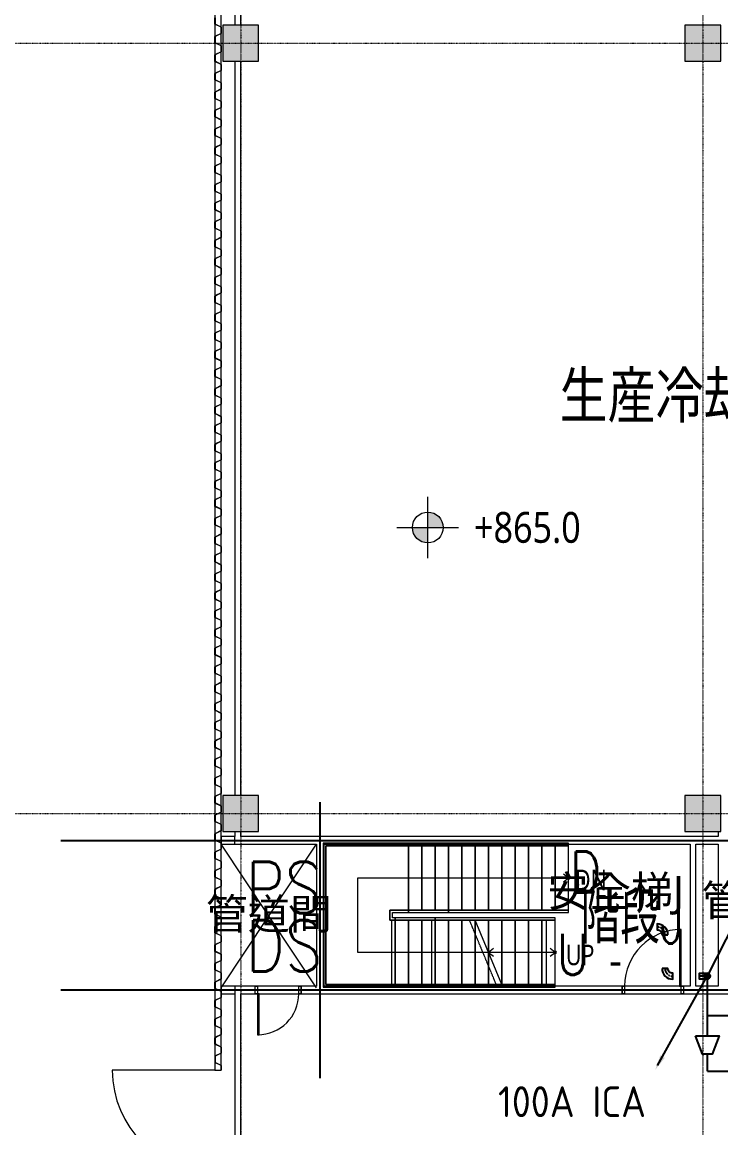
# Model space of a CAD drawing. Extents: x -32000 to 290600, y -29000 to 131250.
# Drawn here: x -4256 to 9350, y 23877 to 45409 of the extents above; entities that cross this region are included whole.
import ezdxf
from ezdxf.enums import TextEntityAlignment as Align

# ---------------------------------------------------------------- set-up
doc = ezdxf.new("R2010")
doc.units = 0
doc.header["$LTSCALE"] = 10
for name, pattern in [('H12PL2$0$JJP_三點線', [0.9, 0.3, -0.15, 0, -0.15, 0, -0.15, 0, -0.15]), ('H12PL2$0$JJP_虛線(退縮線、投影線、地下室範圍、非屬本工程、圖面分區)', [0.45, 0.3, -0.15]), ('H12PL2$0$虛線', [0.846667, 0.423333, -0.423333]), ('XFM7P20ICA$0$CENTER', [2, 1.25, -0.25, 0.25, -0.25]), ('XFM7P20ICA$0$CENTERK3', [2.749, 2.5, -0.083, 0.083, -0.083]), ('XFM7P20ICA$0$H12PL2$0$JJP_三點線', [0.9, 0.3, -0.15, 0, -0.15, 0, -0.15, 0, -0.15])]:
    doc.linetypes.add(name, pattern=pattern)
for name, color, linetype in [('H12PL2$0$A-OBJE-2D', 252, 'Continuous'), ('H12PL2$0$A-STRS', 252, 'Continuous'), ('H12PL2$0$A-TEXT', 252, 'Continuous'), ('H12PL2$0$A-WALL-EX', 252, 'Continuous'), ('H12PL2$0$A-WALL-IN', 252, 'Continuous'), ('H12PL2$0$A-ZONE', 252, 'Continuous'), ('H12PL2$0$Door', 252, 'Continuous'), ('H12PL2$0$S-COL', 252, 'Continuous'), ('H12PL2$0$S-GRID', 252, 'Continuous'), ('XFM7P20ICA$0$H12PL2$0$A-WALL-EX', 252, 'Continuous'), ('XFM7P20ICA$0$H12PL2$0$A-WALL-IN', 252, 'Continuous'), ('XFM7P20ICA$0$H12PL2$0$Door', 252, 'Continuous'), ('XFM7P20ICA$0$H12PL2$0$Hattch', 252, 'Continuous'), ('XFM7P20ICA$0$H12PL2$0$S-COL', 252, 'Continuous'), ('XFM7P20ICA$0$H12PL2$0$S-GRID', 252, 'Continuous'), ('XFM7P20ICA$0$H12PL2$0$S-SLAB-SHOW', 252, 'Continuous'), ('XFM7P20ICA$0$K-SIN', 252, 'XFM7P20ICA$0$CENTERK3'), ('XFM7P20ICA$0$PIPE', 2, 'Continuous'), ('XFM7P20ICA$0$PIPE-TEXT', 1, 'Continuous'), ('XFM7P20ICA$0$TEXT2', 252, 'Continuous'), ('XFM7P20ICA$0$U-ICA-PIPE', 130, 'Continuous'), ('XFM7P20ICA$0$U-ICA-PIPE-P2', 4, 'Continuous'), ('XFM7P20ICA$0$U-ICA-TXT', 3, 'Continuous')]:
    doc.layers.add(name, color=color, linetype=linetype)
doc.styles.add('H12PL2$0$Standard', font='', dxfattribs={"width": 0.8})
doc.styles.add('XFM7P20ICA$0$aa-txt', font='isocp.shx', dxfattribs={"bigfont": 'chineset'})
doc.styles.add('XFM7P20ICA$0$H12PL2$0$Standard', font='isocp.shx', dxfattribs={"bigfont": 'chineset.shx'})
doc.styles.add('XFM7P20ICA$0$TEXT', font='romans.shx', dxfattribs={"width": 0.85, "bigfont": 'BIGFONT.shx'})
doc.styles.get('H12PL2$0$Standard').set_extended_font_data('Microsoft JhengHei')

# ---------------------------------------------------------------- blocks, each defined once
blk = doc.blocks.new('H12PL2')
at = {"layer": 'H12PL2$0$A-OBJE-2D', "lineweight": 0}
for p, q in [((-380, 26602.5), (1475, 29400)), ((1475, 26602.5), (-380, 29400))]:
    blk.add_line(p, q, dxfattribs=at)
at = {"layer": 'H12PL2$0$A-STRS', "linetype": 'H12PL2$0$JJP_虛線(退縮線、投影線、地下室範圍、非屬本工程、圖面分區)', "lineweight": 0}
for p, q in [((3265, 29420), (1605, 29420)), ((1605, 29420), (1605, 26620)), ((1655, 26670), (1655, 29370)), ((1655, 29370), (3265, 29370)), ((3265, 29370), (1655, 29370)), ((1655, 29370), (1655, 26670)), ((3265, 29370), (3265, 29420)), ((6385, 29420), (3265, 29420)), ((3265, 29420), (3265, 29370)), ((3265, 29370), (6385, 29370)), ((3265, 29370), (3265, 28120)), ((3265, 29370), (3265, 28120)), ((3265, 29370), (3265, 28120)), ((3265, 28120), (3265, 29370)), ((3525, 29370), (3265, 29370)), ((3265, 29370), (3265, 28120)), ((3525, 29370), (3525, 28120)), ((3525, 28120), (3525, 29370)), ((3525, 29370), (3525, 28120)), ((3785, 29370), (3525, 29370)), ((3785, 29370), (3785, 28120)), ((3785, 28120), (3785, 29370)), ((3785, 29370), (3785, 28120)), ((4045, 29370), (3785, 29370)), ((4045, 29370), (4045, 28120)), ((4045, 28120), (4045, 29370)), ((4045, 29370), (4045, 28120)), ((4305, 29370), (4045, 29370)), ((4045, 29370), (4045, 28120)), ((4045, 29370), (4045, 28120)), ((4305, 29370), (4305, 28120)), ((4305, 28120), (4305, 29370)), ((4305, 29370), (4305, 28120)), ((4565, 29370), (4305, 29370)), ((4565, 29370), (4565, 28120)), ((4565, 28120), (4565, 29370)), ((4565, 29370), (4565, 28120)), ((4825, 29370), (4565, 29370)), ((4825, 29370), (4825, 28120)), ((4825, 28120), (4825, 29370)), ((4825, 29370), (4825, 28120)), ((5085, 29370), (4825, 29370)), ((5085, 29370), (5085, 28120)), ((5085, 28120), (5085, 29370)), ((5085, 29370), (5085, 28120)), ((5345, 29370), (5085, 29370)), ((5345, 29370), (5345, 28120)), ((5345, 28120), (5345, 29370)), ((5345, 29370), (5345, 28120)), ((5605, 29370), (5345, 29370)), ((5605, 29370), (5605, 28120)), ((5605, 28120), (5605, 29370)), ((5605, 29370), (5605, 28120)), ((5865, 29370), (5605, 29370)), ((5865, 29370), (5865, 28120)), ((5865, 28120), (5865, 29370)), ((5865, 29370), (5865, 28120)), ((6125, 29370), (5865, 29370)), ((6125, 29370), (6125, 28120)), ((6125, 28120), (6125, 29370)), ((6125, 29370), (6125, 28120)), ((6385, 29370), (6125, 29370)), ((6385, 29370), (6385, 29420)), ((6385, 28120), (6385, 29370)), ((3265, 28120), (2905, 28120)), ((2905, 28120), (2905, 27920)), ((2905, 27920), (2905, 28120)), ((2905, 28120), (3265, 28120)), ((2955, 27970), (2955, 28070)), ((2955, 28070), (3265, 28070)), ((3265, 28070), (3265, 28120)), ((6385, 28120), (3265, 28120)), ((3265, 28120), (3265, 28070)), ((3265, 28120), (3525, 28120)), ((3265, 28070), (6385, 28070)), ((3525, 28120), (3785, 28120)), ((3785, 28120), (4045, 28120)), ((4045, 28120), (4305, 28120)), ((4305, 28120), (4565, 28120)), ((4565, 28120), (4825, 28120)), ((4825, 28120), (5085, 28120)), ((5085, 28120), (5345, 28120)), ((5345, 28120), (5605, 28120)), ((5605, 28120), (5865, 28120)), ((5865, 28120), (6125, 28120)), ((6125, 28120), (6385, 28120)), ((6385, 28070), (6385, 28120)), ((2905, 27920), (3005, 27920)), ((3005, 27920), (2905, 27920)), ((2937.34, 27920), (2937.34, 26670)), ((3005, 27970), (2955, 27970)), ((4435.89, 27970), (3005, 27970)), ((3005, 27970), (3005, 27920)), ((3005, 27920), (3005, 27970)), ((3005, 27920), (4456.69, 27920)), ((3005, 26670), (3005, 27920)), ((3005, 26670), (3005, 27920)), ((3005, 26670), (3005, 27920)), ((3265, 27920), (3005, 27920)), ((3005, 27920), (3005, 26670)), ((3005, 26670), (3005, 27920)), ((3265, 26670), (3265, 27920)), ((3525, 27920), (3265, 27920)), ((3265, 27920), (3265, 26670)), ((3265, 26670), (3265, 27920)), ((3525, 26670), (3525, 27920)), ((3785, 27920), (3525, 27920)), ((3525, 27920), (3525, 26670)), ((3525, 26670), (3525, 27920)), ((3715.58, 27920), (3715.58, 26670)), ((3715.58, 27920), (3715.58, 26670)), ((3785, 26670), (3785, 27920)), ((4045, 27920), (3785, 27920)), ((3785, 27920), (3785, 26670)), ((3785, 26670), (3785, 27920)), ((4045, 26670), (4045, 27920)), ((4305, 27920), (4045, 27920)), ((4045, 27920), (4045, 26670)), ((4045, 26670), (4045, 27920)), ((4305, 26670), (4305, 27920)), ((4456.69, 27920), (4305, 27920)), ((4305, 27920), (4305, 26670)), ((4305, 26670), (4305, 27920)), ((4976.69, 26670), (4456.69, 27920)), ((5945.91, 27920), (5945.91, 26670)), ((5946.78, 27920), (5946.78, 26670)), ((5946.78, 27920), (5946.78, 26670)), ((4565, 26670), (4565, 27659.64)), ((4565, 27659.64), (4565, 26670)), ((4565, 26670), (4565, 27659.64)), ((4825, 26670), (4825, 27034.64)), ((4825, 27034.64), (4825, 26670)), ((4825, 26670), (4825, 27034.64)), ((1605, 26620), (3005, 26620)), ((3005, 26670), (1655, 26670)), ((1655, 26670), (3005, 26670)), ((4976.69, 26670), (3005, 26670)), ((3005, 26670), (3005, 26620)), ((3005, 26620), (3005, 26670)), ((3005, 26670), (3265, 26670)), ((3005, 26620), (4997.49, 26620)), ((3265, 26670), (3525, 26670)), ((3525, 26670), (3785, 26670)), ((3785, 26670), (4045, 26670)), ((4045, 26670), (4305, 26670)), ((4305, 26670), (4565, 26670)), ((4565, 26670), (4825, 26670)), ((4825, 26670), (4976.69, 26670))]:
    blk.add_line(p, q, dxfattribs=at)
at = {"layer": 'H12PL2$0$A-STRS', "lineweight": 0}
for p, q in [((4045, 29420), (1605, 29420)), ((1605, 29420), (1605, 26620)), ((4045, 29420), (1605, 29420)), ((1605, 29420), (1605, 26620)), ((1655, 26670), (1655, 29370)), ((1655, 29370), (4045, 29370)), ((4045, 29370), (1655, 29370)), ((1655, 29370), (1655, 26670)), ((4045, 29370), (1655, 29370)), ((1655, 29370), (1655, 26670)), ((1655, 26670), (1655, 29370)), ((1655, 29370), (4045, 29370)), ((4045, 29370), (1655, 29370)), ((1655, 29370), (1655, 26670)), ((4045, 29370), (1655, 29370)), ((1655, 29370), (1655, 26670)), ((4045, 29370), (4045, 29420)), ((6385, 29420), (4045, 29420)), ((4045, 29420), (4045, 29370)), ((4045, 29370), (4045, 29420)), ((6385, 29420), (4045, 29420)), ((4045, 29420), (4045, 29370)), ((4045, 29370), (6385, 29370)), ((6385, 29370), (4045, 29370)), ((4045, 29370), (4045, 28120)), ((4045, 29370), (4045, 28120)), ((4045, 28120), (4045, 29370)), ((4305, 29370), (4045, 29370)), ((4045, 29370), (4045, 28120)), ((4045, 29370), (6385, 29370)), ((6385, 29370), (4045, 29370)), ((4045, 29370), (4045, 28120)), ((4045, 29370), (4045, 28120)), ((4045, 28120), (4045, 29370)), ((4305, 29370), (4045, 29370)), ((4045, 29370), (4045, 28120)), ((4305, 29370), (4305, 28120)), ((4305, 28120), (4305, 29370)), ((4305, 29370), (4305, 28120)), ((4565, 29370), (4305, 29370)), ((4305, 29370), (4305, 28120)), ((4305, 28120), (4305, 29370)), ((4305, 29370), (4305, 28120)), ((4565, 29370), (4305, 29370)), ((4565, 29370), (4565, 28120)), ((4565, 28120), (4565, 29370)), ((4565, 29370), (4565, 28120)), ((4825, 29370), (4565, 29370)), ((4565, 29370), (4565, 28120)), ((4565, 28120), (4565, 29370)), ((4565, 29370), (4565, 28120)), ((4825, 29370), (4565, 29370)), ((4825, 29370), (4825, 28120)), ((4825, 28120), (4825, 29370)), ((4825, 29370), (4825, 28120)), ((5085, 29370), (4825, 29370)), ((4825, 29370), (4825, 28120)), ((4825, 28120), (4825, 29370)), ((4825, 29370), (4825, 28120)), ((5085, 29370), (4825, 29370)), ((5085, 29370), (5085, 28120)), ((5085, 28120), (5085, 29370)), ((5085, 29370), (5085, 28120)), ((5345, 29370), (5085, 29370)), ((5085, 29370), (5085, 28120)), ((5085, 28120), (5085, 29370)), ((5085, 29370), (5085, 28120)), ((5345, 29370), (5085, 29370)), ((5345, 29370), (5345, 28120)), ((5345, 28120), (5345, 29370)), ((5345, 29370), (5345, 28120)), ((5605, 29370), (5345, 29370)), ((5345, 29370), (5345, 28120)), ((5345, 28120), (5345, 29370)), ((5345, 29370), (5345, 28120)), ((5605, 29370), (5345, 29370)), ((5605, 29370), (5605, 28120)), ((5605, 28120), (5605, 29370)), ((5605, 29370), (5605, 28120)), ((5865, 29370), (5605, 29370)), ((5605, 29370), (5605, 28120)), ((5605, 28120), (5605, 29370)), ((5605, 29370), (5605, 28120)), ((5865, 29370), (5605, 29370)), ((5865, 29370), (5865, 28120)), ((5865, 28120), (5865, 29370)), ((5865, 29370), (5865, 28120)), ((6125, 29370), (5865, 29370)), ((5865, 29370), (5865, 28120)), ((5865, 28120), (5865, 29370)), ((5865, 29370), (5865, 28120)), ((6125, 29370), (5865, 29370)), ((6125, 29370), (6125, 28120)), ((6125, 28120), (6125, 29370)), ((6125, 29370), (6125, 28120)), ((6385, 29370), (6125, 29370)), ((6125, 29370), (6125, 28120)), ((6125, 28120), (6125, 29370)), ((6125, 29370), (6125, 28120)), ((6385, 29370), (6125, 29370)), ((6385, 29370), (6385, 29420)), ((6385, 29370), (6385, 29420)), ((6385, 28120), (6385, 29370)), ((6385, 28120), (6385, 29370)), ((6385, 28120), (6385, 29370)), ((6385, 28120), (6385, 29370)), ((2280, 27295), (2280, 28745)), ((2280, 28745), (4045, 28745)), ((2280, 27295), (2280, 28745)), ((2280, 28745), (4045, 28745)), ((4045, 28745), (6125, 28745)), ((4045, 28745), (6125, 28745)), ((6125, 28745), (6385, 28745)), ((6125, 28745), (6385, 28745)), ((6385, 28745), (6285, 28820)), ((6285, 28670), (6385, 28745)), ((4045, 28120), (2905, 28120)), ((2905, 28120), (2905, 27920)), ((2905, 27920), (2905, 28120)), ((2905, 28120), (4045, 28120)), ((2905, 27920), (2905, 28120)), ((2905, 28120), (4045, 28120)), ((4045, 28120), (2905, 28120)), ((2905, 28120), (2905, 27920)), ((2905, 27920), (2905, 28120)), ((2905, 28120), (4045, 28120)), ((2905, 27920), (2905, 28120)), ((2905, 28120), (4045, 28120)), ((2955, 27970), (2955, 28070)), ((2955, 28070), (4045, 28070)), ((2955, 27970), (2955, 28070)), ((2955, 28070), (4045, 28070)), ((4045, 28070), (4045, 28120)), ((6385, 28120), (4045, 28120)), ((4045, 28120), (4045, 28070)), ((4045, 28120), (6385, 28120)), ((4045, 28120), (4305, 28120)), ((4045, 28070), (4045, 28120)), ((6385, 28120), (4045, 28120)), ((4045, 28120), (4045, 28070)), ((4045, 28120), (6385, 28120)), ((4045, 28120), (4305, 28120)), ((4045, 28070), (6385, 28070)), ((4045, 28070), (6385, 28070)), ((4305, 28120), (4565, 28120)), ((4305, 28120), (4565, 28120)), ((4565, 28120), (4825, 28120)), ((4565, 28120), (4825, 28120)), ((4825, 28120), (5085, 28120)), ((4825, 28120), (5085, 28120)), ((5085, 28120), (5345, 28120)), ((5085, 28120), (5345, 28120)), ((5345, 28120), (5605, 28120)), ((5345, 28120), (5605, 28120)), ((5605, 28120), (5865, 28120)), ((5605, 28120), (5865, 28120)), ((5865, 28120), (6125, 28120)), ((5865, 28120), (6125, 28120)), ((6125, 28120), (6385, 28120)), ((6125, 28120), (6385, 28120)), ((6385, 28070), (6385, 28120)), ((6385, 28070), (6385, 28120)), ((2905, 27920), (3785, 27920)), ((3715.58, 27920), (2905, 27920)), ((3785, 27920), (2905, 27920)), ((2905, 27920), (3785, 27920)), ((3715.58, 27920), (2905, 27920)), ((3785, 27920), (2905, 27920)), ((3785, 27970), (2955, 27970)), ((3785, 27970), (2955, 27970)), ((3785, 27920), (3715.58, 27920)), ((3785, 27920), (3715.58, 27920)), ((6125, 27970), (3785, 27970)), ((3785, 27970), (3785, 27920)), ((3785, 27920), (3785, 27970)), ((6125, 27970), (3785, 27970)), ((3785, 27970), (3785, 27920)), ((3785, 27920), (3785, 27970)), ((3785, 27920), (6125, 27920)), ((6125, 27920), (3785, 27920)), ((3785, 26670), (3785, 27920)), ((3785, 26670), (3785, 27920)), ((3785, 26670), (3785, 27920)), ((4045, 27920), (3785, 27920)), ((3785, 27920), (3785, 26670)), ((3785, 26670), (3785, 27920)), ((3785, 27920), (6125, 27920)), ((6125, 27920), (3785, 27920)), ((3785, 26670), (3785, 27920)), ((3785, 26670), (3785, 27920)), ((3785, 26670), (3785, 27920)), ((4045, 27920), (3785, 27920)), ((3785, 27920), (3785, 26670)), ((3785, 26670), (3785, 27920)), ((4045, 26670), (4045, 27920)), ((4305, 27920), (4045, 27920)), ((4045, 27920), (4045, 26670)), ((4045, 26670), (4045, 27920)), ((4045, 26670), (4045, 27920)), ((4305, 27920), (4045, 27920)), ((4045, 27920), (4045, 26670)), ((4045, 26670), (4045, 27920)), ((4305, 26670), (4305, 27920)), ((4565, 27920), (4305, 27920)), ((4305, 27920), (4305, 26670)), ((4305, 26670), (4305, 27920)), ((4305, 26670), (4305, 27920)), ((4565, 27920), (4305, 27920)), ((4305, 27920), (4305, 26670)), ((4305, 26670), (4305, 27920)), ((6125, 27970), (4544.2, 27970)), ((4565, 27920), (6125, 27920)), ((6125, 27920), (4565, 27920)), ((4825, 27920), (4565, 27920)), ((5085, 26670), (4565, 27920)), ((4565, 26670), (4565, 27920)), ((4825, 27920), (4565, 27920)), ((4565, 27920), (4565, 26670)), ((4565, 26670), (4565, 27920)), ((4565, 26670), (4565, 27920)), ((4825, 27920), (4565, 27920)), ((4565, 27920), (4565, 26670)), ((4565, 26670), (4565, 27920)), ((4825, 27295), (4825, 27920)), ((5085, 27920), (4825, 27920)), ((4825, 27920), (4825, 27295)), ((4825, 27295), (4825, 27920)), ((4825, 26670), (4825, 27920)), ((5085, 27920), (4825, 27920)), ((4825, 27920), (4825, 26670)), ((4825, 26670), (4825, 27920)), ((4825, 26670), (4825, 27920)), ((5085, 27920), (4825, 27920)), ((4825, 27920), (4825, 26670)), ((4825, 26670), (4825, 27920)), ((5085, 26670), (5085, 27920)), ((5345, 27920), (5085, 27920)), ((5085, 27920), (5085, 26670)), ((5085, 26670), (5085, 27920)), ((5085, 26670), (5085, 27920)), ((5345, 27920), (5085, 27920)), ((5085, 27920), (5085, 26670)), ((5085, 26670), (5085, 27920)), ((5085, 26670), (5085, 27920)), ((5345, 27920), (5085, 27920)), ((5085, 27920), (5085, 26670)), ((5085, 26670), (5085, 27920)), ((5345, 26670), (5345, 27920)), ((5605, 27920), (5345, 27920)), ((5345, 27920), (5345, 26670)), ((5345, 26670), (5345, 27920)), ((5345, 26670), (5345, 27920)), ((5605, 27920), (5345, 27920)), ((5345, 27920), (5345, 26670)), ((5345, 26670), (5345, 27920)), ((5345, 26670), (5345, 27920)), ((5605, 27920), (5345, 27920)), ((5345, 27920), (5345, 26670)), ((5345, 26670), (5345, 27920)), ((5605, 26670), (5605, 27920)), ((5865, 27920), (5605, 27920)), ((5605, 27920), (5605, 26670)), ((5605, 26670), (5605, 27920)), ((5605, 26670), (5605, 27920)), ((5865, 27920), (5605, 27920)), ((5605, 27920), (5605, 26670)), ((5605, 26670), (5605, 27920)), ((5605, 26670), (5605, 27920)), ((5865, 27920), (5605, 27920)), ((5605, 27920), (5605, 26670)), ((5605, 26670), (5605, 27920)), ((5865, 26670), (5865, 27920)), ((6125, 27920), (5865, 27920)), ((5865, 27920), (5865, 26670)), ((5865, 26670), (5865, 27920)), ((5865, 26670), (5865, 27920)), ((6125, 27920), (5865, 27920)), ((5865, 27920), (5865, 26670)), ((5865, 26670), (5865, 27920)), ((5865, 26670), (5865, 27920)), ((6125, 27920), (5865, 27920)), ((5865, 27920), (5865, 26670)), ((5865, 26670), (5865, 27920)), ((6125, 27920), (6125, 27970)), ((6125, 27920), (6125, 27970)), ((6125, 27920), (6125, 27970)), ((6125, 26670), (6125, 27920)), ((6125, 26670), (6125, 27920)), ((6125, 26670), (6125, 27920)), ((6125, 26670), (6125, 27920)), ((6125, 26670), (6125, 27920)), ((6125, 26670), (6125, 27920)), ((4925, 27370), (4825, 27295)), ((6125, 27295), (6025, 27370)), ((3785, 27295), (2280, 27295)), ((3785, 27295), (2280, 27295)), ((5865, 27295), (3785, 27295)), ((5865, 27295), (3785, 27295)), ((5865, 27295), (4825, 27295)), ((4825, 27295), (4925, 27220)), ((6125, 27295), (5865, 27295)), ((6125, 27295), (5865, 27295)), ((6125, 27295), (5865, 27295)), ((6025, 27220), (6125, 27295)), ((1605, 26620), (3785, 26620)), ((1605, 26620), (3785, 26620)), ((3785, 26670), (1655, 26670)), ((1655, 26670), (3715.58, 26670)), ((1655, 26670), (3785, 26670)), ((3785, 26670), (1655, 26670)), ((1655, 26670), (3715.58, 26670)), ((1655, 26670), (3785, 26670)), ((3715.58, 26670), (3785, 26670)), ((3715.58, 26670), (3785, 26670)), ((6125, 26670), (3785, 26670)), ((3785, 26670), (3785, 26620)), ((3785, 26620), (3785, 26670)), ((3785, 26670), (6125, 26670)), ((3785, 26670), (4045, 26670)), ((6125, 26670), (3785, 26670)), ((3785, 26670), (3785, 26620)), ((3785, 26620), (3785, 26670)), ((3785, 26670), (6125, 26670)), ((3785, 26670), (4045, 26670)), ((3785, 26620), (6125, 26620)), ((3785, 26620), (6125, 26620)), ((4045, 26670), (4305, 26670)), ((4045, 26670), (4305, 26670)), ((4305, 26670), (4565, 26670)), ((4305, 26670), (4565, 26670)), ((4565, 26670), (4825, 26670)), ((4565, 26670), (4825, 26670)), ((4825, 26670), (5085, 26670)), ((4825, 26670), (5085, 26670)), ((6125, 26670), (5085, 26670)), ((5085, 26670), (6125, 26670)), ((5085, 26670), (5345, 26670)), ((5085, 26670), (5345, 26670)), ((5085, 26670), (5345, 26670)), ((5105.8, 26620), (6125, 26620)), ((5345, 26670), (5605, 26670)), ((5345, 26670), (5605, 26670)), ((5345, 26670), (5605, 26670)), ((5605, 26670), (5865, 26670)), ((5605, 26670), (5865, 26670)), ((5605, 26670), (5865, 26670)), ((5865, 26670), (6125, 26670)), ((5865, 26670), (6125, 26670)), ((5865, 26670), (6125, 26670)), ((6125, 26620), (6125, 26670)), ((6125, 26620), (6125, 26670)), ((6125, 26620), (6125, 26670))]:
    blk.add_line(p, q, dxfattribs=at)
at = {"layer": 'H12PL2$0$A-STRS', "linetype": 'H12PL2$0$虛線', "lineweight": 0}
for p, q in [((3265, 29370), (1655, 29370)), ((1655, 29370), (1655, 26670)), ((6385, 29370), (3265, 29370)), ((6385, 28120), (6385, 29370)), ((2905, 27920), (2905, 28120)), ((2905, 28120), (3265, 28120)), ((3265, 28120), (6385, 28120)), ((2937.34, 27920), (2905, 27920)), ((3005, 27920), (2937.34, 27920)), ((4456.69, 27920), (3005, 27920)), ((1655, 26670), (2937.34, 26670)), ((2937.34, 26670), (3005, 26670)), ((3005, 26670), (4976.69, 26670))]:
    blk.add_line(p, q, dxfattribs=at)
at = {"layer": 'H12PL2$0$A-STRS', "lineweight": 0, "flags": 128}
for points in [[(6385, 28770, 1), (6385, 28720, 1)], [(6125, 27320, 1), (6125, 27270, 1)], [(6125, 27320, 1), (6125, 27270, 1)]]:
    blk.add_lwpolyline(points, format="xyb", close=True, dxfattribs=at)
at = {"layer": 'H12PL2$0$A-WALL-EX', "lineweight": 0}
for p, q in [((-500, 25000), (-385, 25000)), ((-385, 25000), (-380, 25000))]:
    blk.add_line(p, q, dxfattribs=at)
at = {"layer": 'H12PL2$0$A-WALL-EX', "lineweight": 0, "flags": 128}
for points in [[(-500, 83000), (-500, 25000)], [(-380, 25000), (-380, 82880)]]:
    blk.add_lwpolyline(points, dxfattribs=at)
at = {"layer": 'H12PL2$0$A-WALL-IN', "lineweight": 0}
for p, q in [((280, 26490), (280, 26640)), ((1180, 26490), (1180, 26640)), ((7425, 26640), (7425, 26490)), ((8625, 26640), (8625, 26490))]:
    blk.add_line(p, q, dxfattribs=at)
at = {"layer": 'H12PL2$0$A-WALL-IN', "lineweight": 0, "flags": 128}
for points in [[(-112.5, 59650), (-112.5, 45350)], [(0, 45350), (0, 47925)], [(-112.5, 44650), (-112.5, 30350)], [(0, 30350), (0, 44650)], [(-112.5, 29550), (-380, 29550)], [(-380, 29550), (-380, 29400)], [(-112.5, 29650), (-112.5, 29550)], [(0, 29550), (0, 29650)], [(9300, 29550), (0, 29550)], [(9300, 29650), (9300, 29550)], [(-380, 29400), (1475, 29400)], [(1475, 29400), (1475, 26640)], [(1625, 26640), (1625, 29400)], [(1625, 29400), (8750, 29400)], [(8750, 29400), (8750, 26640)], [(8862.5, 26640), (8862.5, 29400)], [(8862.5, 29400), (9300, 29400)], [(9300, 29400), (9300, 26640)], [(280, 26640), (-380, 26640)], [(-380, 26640), (-380, 26490)], [(-380, 26490), (-112.5, 26490)], [(-112.5, 26490), (-112.5, 15350)], [(0, 26490), (280, 26490)], [(0, 15350), (0, 26490)], [(1475, 26640), (1180, 26640)], [(1180, 26490), (7425, 26490)], [(7425, 26640), (1625, 26640)], [(8750, 26640), (8625, 26640)], [(8625, 26490), (9750, 26490)], [(9300, 26640), (8862.5, 26640)]]:
    blk.add_lwpolyline(points, dxfattribs=at)
at = {"layer": 'H12PL2$0$Door', "lineweight": 0}
for p, q in [((8575, 27740), (8545, 27740)), ((8545, 27740), (8545, 26640)), ((8575, 26640), (8575, 27740)), ((280, 26490), (280, 26640)), ((280, 26640), (330, 26640)), ((330, 26490), (280, 26490)), ((330, 26640), (330, 26490)), ((330, 26490), (330, 25690)), ((360, 26490), (330, 26490)), ((360, 25690), (360, 26490)), ((1130, 26490), (1130, 26640)), ((1130, 26640), (1180, 26640)), ((1180, 26490), (1130, 26490)), ((1180, 26640), (1180, 26490)), ((7425, 26640), (7475, 26640)), ((7425, 26490), (7425, 26640)), ((7475, 26490), (7425, 26490)), ((7475, 26640), (7475, 26490)), ((8545, 26640), (8575, 26640)), ((8575, 26640), (8625, 26640)), ((8575, 26490), (8575, 26640)), ((8625, 26490), (8575, 26490)), ((8625, 26640), (8625, 26490)), ((330, 25690), (360, 25690)), ((-500, 25000), (-2500, 25000)), ((-500, 25000), (-385, 25000)), ((-500, 25000), (-385, 25000)), ((-385, 25000), (-380, 25000))]:
    blk.add_line(p, q, dxfattribs=at)
for centre, radius, start, end in [((8575, 26640), 1100, 90, 180), ((330, 26490), 800, 270, 0), ((-500, 25000), 2000, 180, 270)]:
    blk.add_arc(centre, radius, start, end, dxfattribs=at)
at = {"layer": 'H12PL2$0$S-COL', "lineweight": 0, "flags": 128}
for points in [[(-350, 44650), (350, 44650), (350, 45350), (-350, 45350)], [(8650, 44650), (9350, 44650), (9350, 45350), (8650, 45350)], [(-350, 29650), (350, 29650), (350, 30350), (-350, 30350)], [(8650, 29650), (9350, 29650), (9350, 30350), (8650, 30350)]]:
    blk.add_lwpolyline(points, close=True, dxfattribs=at)
at = {"layer": 'H12PL2$0$S-GRID', "linetype": 'H12PL2$0$JJP_三點線', "lineweight": 0}
for p, q in [((0, 128250), (0, -28000)), ((9000, 128250), (9000, -28000)), ((-29000, 45000), (289600, 45000)), ((-29000, 30000), (289600, 30000))]:
    blk.add_line(p, q, dxfattribs=at)
at = {"layer": 'H12PL2$0$A-TEXT', "linetype": 'Continuous', "lineweight": 0, "char_height": 400, "attachment_point": 4, "style": 'H12PL2$0$Standard'}
for s, insert in [('\\A1;DN', (6508.79, 28705.35)), ('\\A1;UP', (6331.22, 27242.93))]:
    blk.add_mtext(s, dxfattribs=dict(at, insert=insert))
at = {"layer": 'H12PL2$0$A-ZONE', "style": 'H12PL2$0$Standard'}
for s, p in [('安全梯J', (7297.91, 28785.24)), ('管道間', (10200, 28605.05)), ('管道間', (547.5, 28342.55)), ('-', (7297.91, 27443.35))]:
    blk.add_text(s, height=600, dxfattribs=at).set_placement(p, align=Align.TOP_CENTER)
blk = doc.blocks.new('XFM7P20ICA$0$H12PL2')
at = {"layer": 'XFM7P20ICA$0$H12PL2$0$Hattch', "linetype": 'Continuous', "lineweight": 0}
for points in [[(-350, 44650), (350, 44650), (350, 45350), (-350, 45350)], [(8650, 44650), (9350, 44650), (9350, 45350), (8650, 45350)], [(3643.25, 35568.49), (3943.25, 35568.49), (3920.41, 35683.29), (3855.38, 35780.62), (3758.05, 35845.65), (3643.25, 35868.49)], [(3643.25, 35568.49), (3343.25, 35568.49), (3366.08, 35453.68), (3431.11, 35356.35), (3528.44, 35291.32), (3643.25, 35268.49)], [(-350, 29650), (350, 29650), (350, 30350), (-350, 30350)], [(8650, 29650), (9350, 29650), (9350, 30350), (8650, 30350)]]:
    blk.add_hatch(color=256, dxfattribs=at).paths.add_polyline_path(points)
at = {"layer": 'XFM7P20ICA$0$H12PL2$0$A-WALL-EX', "lineweight": 0}
for p, q in [((-500, 25000), (-385, 25000)), ((-385, 25000), (-380, 25000))]:
    blk.add_line(p, q, dxfattribs=at)
at = {"layer": 'XFM7P20ICA$0$H12PL2$0$A-WALL-EX', "lineweight": 0, "flags": 128}
for points in [[(-500, 83000), (-500, 25000)], [(-380, 25000), (-380, 82880)]]:
    blk.add_lwpolyline(points, dxfattribs=at)
at = {"layer": 'XFM7P20ICA$0$H12PL2$0$A-WALL-IN', "lineweight": 0, "flags": 128}
for points in [[(-112.5, 59650), (-112.5, 45350)], [(0, 45350), (0, 47925)], [(-112.5, 44650), (-112.5, 30350)], [(0, 30350), (0, 44650)], [(-112.5, 29650), (-112.5, 29550)], [(-112.5, 29400), (-112.5, 29550)], [(0, 29550), (0, 29650)], [(9300, 29550), (0, 29550)], [(9300, 29650), (9300, 29550)], [(-112.5, 29400), (1475, 29400)], [(1475, 29400), (1475, 26640)], [(1625, 26640), (1625, 29400)], [(1625, 29400), (8750, 29400)], [(8750, 29400), (8750, 26640)], [(8862.5, 26640), (8862.5, 29400)], [(8862.5, 29400), (9300, 29400)], [(9300, 29400), (9300, 26640)], [(-112.5, 26640), (-112.5, 26490)], [(1475, 26640), (-112.5, 26640)], [(-112.5, 26490), (-112.5, 15350)], [(0, 26490), (13835, 26490)], [(0, 15350), (0, 26490)], [(8750, 26640), (1625, 26640)], [(9300, 26640), (8862.5, 26640)]]:
    blk.add_lwpolyline(points, dxfattribs=at)
at = {"layer": 'XFM7P20ICA$0$H12PL2$0$Door', "lineweight": 0}
for p, q in [((-500, 25000), (-2500, 25000)), ((-500, 25000), (-385, 25000)), ((-500, 25000), (-385, 25000)), ((-385, 25000), (-380, 25000))]:
    blk.add_line(p, q, dxfattribs=at)
blk.add_arc((-500, 25000), 2000, 180, 270, dxfattribs=at)
at = {"layer": 'XFM7P20ICA$0$H12PL2$0$Hattch', "lineweight": 0}
for p, q in [((-500, 45367.07), (-500, 45490.83)), ((-498.32, 45489.79), (-498.32, 45368.11)), ((-381.68, 45307.91), (-500, 45367.07)), ((-380, 45308.95), (-498.32, 45368.11)), ((-381.68, 45307.91), (-381.68, 45189.99)), ((-380, 45308.95), (-380, 45188.95)), ((-381.68, 45189.99), (-500, 45130.83)), ((-500, 45006.03), (-500, 45129.79)), ((-381.68, 44946.87), (-500, 45006.03)), ((-380, 45188.95), (-498.32, 45129.79)), ((-498.32, 45128.75), (-498.32, 45007.07)), ((-380, 44947.91), (-498.32, 45007.07)), ((-381.68, 44828.95), (-500, 44769.79)), ((-380, 44827.91), (-498.32, 44768.75)), ((-381.68, 44946.87), (-381.68, 44828.95)), ((-380, 44947.91), (-380, 44827.91)), ((-500, 44644.99), (-500, 44768.75)), ((-381.68, 44585.83), (-500, 44644.99)), ((-498.32, 44767.71), (-498.32, 44646.03)), ((-380, 44586.87), (-498.32, 44646.03)), ((-381.68, 44585.83), (-381.68, 44467.91)), ((-380, 44586.87), (-380, 44466.87)), ((-381.68, 44467.91), (-500, 44408.75)), ((-500, 44283.95), (-500, 44407.71)), ((-380, 44466.87), (-498.32, 44407.71)), ((-498.32, 44406.67), (-498.32, 44284.99)), ((-381.68, 44224.79), (-500, 44283.95)), ((-380, 44225.83), (-498.32, 44284.99)), ((-381.68, 44224.79), (-381.68, 44106.87)), ((-380, 44225.83), (-380, 44105.83)), ((-381.68, 44106.87), (-500, 44047.71)), ((-500, 43922.92), (-500, 44046.67)), ((-380, 44105.83), (-498.32, 44046.67)), ((-498.32, 44045.63), (-498.32, 43923.95)), ((-381.68, 43863.76), (-500, 43922.92)), ((-381.68, 43745.83), (-500, 43686.67)), ((-380, 43864.79), (-498.32, 43923.95)), ((-380, 43744.79), (-498.32, 43685.63)), ((-381.68, 43863.76), (-381.68, 43745.83)), ((-380, 43864.79), (-380, 43744.79)), ((-500, 43561.88), (-500, 43685.63)), ((-381.68, 43502.72), (-500, 43561.88)), ((-498.32, 43684.6), (-498.32, 43562.92)), ((-380, 43503.76), (-498.32, 43562.92)), ((-381.68, 43502.72), (-381.68, 43384.79)), ((-380, 43503.76), (-380, 43383.76)), ((-381.68, 43384.79), (-500, 43325.63)), ((-500, 43200.84), (-500, 43324.6)), ((-380, 43383.76), (-498.32, 43324.6)), ((-498.32, 43323.56), (-498.32, 43201.88)), ((-381.68, 43141.68), (-500, 43200.84)), ((-380, 43142.72), (-498.32, 43201.88)), ((-381.68, 43141.68), (-381.68, 43023.76)), ((-380, 43142.72), (-380, 43022.72)), ((-381.68, 43023.76), (-500, 42964.6)), ((-500, 42839.8), (-500, 42963.56)), ((-380, 43022.72), (-498.32, 42963.56)), ((-498.32, 42962.52), (-498.32, 42840.84)), ((-381.68, 42780.64), (-500, 42839.8)), ((-381.68, 42662.72), (-500, 42603.56)), ((-380, 42781.68), (-498.32, 42840.84)), ((-380, 42661.68), (-498.32, 42602.52)), ((-381.68, 42780.64), (-381.68, 42662.72)), ((-380, 42781.68), (-380, 42661.68)), ((-500, 42478.76), (-500, 42602.52)), ((-381.68, 42419.6), (-500, 42478.76)), ((-498.32, 42601.48), (-498.32, 42479.8)), ((-380, 42420.64), (-498.32, 42479.8)), ((-381.68, 42419.6), (-381.68, 42301.68)), ((-380, 42420.64), (-380, 42300.64)), ((-381.68, 42301.68), (-500, 42242.52)), ((-500, 42117.72), (-500, 42241.48)), ((-380, 42300.64), (-498.32, 42241.48)), ((-498.32, 42240.44), (-498.32, 42118.76)), ((-381.68, 42058.56), (-500, 42117.72)), ((-380, 42059.6), (-498.32, 42118.76)), ((-381.68, 42058.56), (-381.68, 41940.64)), ((-380, 42059.6), (-380, 41939.6)), ((-381.68, 41940.64), (-500, 41881.48)), ((-500, 41756.69), (-500, 41880.44)), ((-380, 41939.6), (-498.32, 41880.44)), ((-498.32, 41879.4), (-498.32, 41757.72)), ((-381.68, 41697.53), (-500, 41756.69)), ((-381.68, 41579.6), (-500, 41520.44)), ((-380, 41698.56), (-498.32, 41757.72)), ((-380, 41578.56), (-498.32, 41519.4)), ((-381.68, 41697.53), (-381.68, 41579.6)), ((-380, 41698.56), (-380, 41578.56)), ((-500, 41395.65), (-500, 41519.4)), ((-381.68, 41336.49), (-500, 41395.65)), ((-498.32, 41518.37), (-498.32, 41396.69)), ((-380, 41337.53), (-498.32, 41396.69)), ((-381.68, 41218.56), (-500, 41159.4)), ((-500, 41034.61), (-500, 41158.37)), ((-380, 41217.53), (-498.32, 41158.37)), ((-498.32, 41157.33), (-498.32, 41035.65)), ((-381.68, 41336.49), (-381.68, 41218.56)), ((-380, 41337.53), (-380, 41217.53)), ((-381.68, 40975.45), (-500, 41034.61)), ((-380, 40976.49), (-498.32, 41035.65)), ((-381.68, 40975.45), (-381.68, 40857.53)), ((-380, 40976.49), (-380, 40856.49)), ((-381.68, 40857.53), (-500, 40798.37)), ((-500, 40673.57), (-500, 40797.33)), ((-380, 40856.49), (-498.32, 40797.33)), ((-498.32, 40796.29), (-498.32, 40674.61)), ((-381.68, 40614.41), (-500, 40673.57)), ((-381.68, 40496.49), (-500, 40437.33)), ((-380, 40615.45), (-498.32, 40674.61)), ((-380, 40495.45), (-498.32, 40436.29)), ((-381.68, 40614.41), (-381.68, 40496.49)), ((-380, 40615.45), (-380, 40495.45)), ((-500, 40312.53), (-500, 40436.29)), ((-381.68, 40253.37), (-500, 40312.53)), ((-498.32, 40435.25), (-498.32, 40313.57)), ((-380, 40254.41), (-498.32, 40313.57)), ((-381.68, 40135.45), (-500, 40076.29)), ((-500, 39951.49), (-500, 40075.25)), ((-380, 40134.41), (-498.32, 40075.25)), ((-498.32, 40074.21), (-498.32, 39952.53)), ((-381.68, 40253.37), (-381.68, 40135.45)), ((-380, 40254.41), (-380, 40134.41)), ((-381.68, 39892.33), (-500, 39951.49)), ((-380, 39893.37), (-498.32, 39952.53)), ((-381.68, 39892.33), (-381.68, 39774.41)), ((-380, 39893.37), (-380, 39773.37)), ((-381.68, 39774.41), (-500, 39715.25)), ((-500, 39590.46), (-500, 39714.21)), ((-380, 39773.37), (-498.32, 39714.21)), ((-498.32, 39713.17), (-498.32, 39591.49)), ((-381.68, 39531.3), (-500, 39590.46)), ((-381.68, 39413.37), (-500, 39354.21)), ((-380, 39532.33), (-498.32, 39591.49)), ((-380, 39412.33), (-498.32, 39353.17)), ((-381.68, 39531.3), (-381.68, 39413.37)), ((-380, 39532.33), (-380, 39412.33)), ((-500, 39229.42), (-500, 39353.17)), ((-381.68, 39170.26), (-500, 39229.42)), ((-498.32, 39352.14), (-498.32, 39230.46)), ((-380, 39171.3), (-498.32, 39230.46)), ((-381.68, 39052.33), (-500, 38993.17)), ((-500, 38868.38), (-500, 38992.14)), ((-380, 39051.3), (-498.32, 38992.14)), ((-498.32, 38991.1), (-498.32, 38869.42)), ((-381.68, 39170.26), (-381.68, 39052.33)), ((-380, 39171.3), (-380, 39051.3)), ((-381.68, 38809.22), (-500, 38868.38)), ((-380, 38810.26), (-498.32, 38869.42)), ((-381.68, 38809.22), (-381.68, 38691.3)), ((-380, 38810.26), (-380, 38690.26)), ((-381.68, 38691.3), (-500, 38632.14)), ((-500, 38507.34), (-500, 38631.1)), ((-380, 38690.26), (-498.32, 38631.1)), ((-498.32, 38630.06), (-498.32, 38508.38)), ((-381.68, 38448.18), (-500, 38507.34)), ((-381.68, 38330.26), (-500, 38271.1)), ((-380, 38449.22), (-498.32, 38508.38)), ((-380, 38329.22), (-498.32, 38270.06)), ((-381.68, 38448.18), (-381.68, 38330.26)), ((-380, 38449.22), (-380, 38329.22)), ((-500, 38146.3), (-500, 38270.06)), ((-381.68, 38087.14), (-500, 38146.3)), ((-498.32, 38269.02), (-498.32, 38147.34)), ((-380, 38088.18), (-498.32, 38147.34)), ((-381.68, 37969.22), (-500, 37910.06)), ((-500, 37785.26), (-500, 37909.02)), ((-380, 37968.18), (-498.32, 37909.02)), ((-498.32, 37907.98), (-498.32, 37786.3)), ((-381.68, 38087.14), (-381.68, 37969.22)), ((-380, 38088.18), (-380, 37968.18)), ((-381.68, 37726.1), (-500, 37785.26)), ((-380, 37727.14), (-498.32, 37786.3)), ((-381.68, 37726.1), (-381.68, 37608.18)), ((-380, 37727.14), (-380, 37607.14)), ((-381.68, 37608.18), (-500, 37549.02)), ((-500, 37424.23), (-500, 37547.98)), ((-380, 37607.14), (-498.32, 37547.98)), ((-498.32, 37546.94), (-498.32, 37425.26)), ((-381.68, 37365.07), (-500, 37424.23)), ((-380, 37366.1), (-498.32, 37425.26)), ((-381.68, 37365.07), (-381.68, 37247.14)), ((-380, 37366.1), (-380, 37246.1)), ((-381.68, 37247.14), (-500, 37187.98)), ((-500, 37063.19), (-500, 37186.94)), ((-381.68, 37004.03), (-500, 37063.19)), ((-380, 37246.1), (-498.32, 37186.94)), ((-498.32, 37185.91), (-498.32, 37064.23)), ((-380, 37005.07), (-498.32, 37064.23)), ((-381.68, 36886.1), (-500, 36826.94)), ((-500, 36702.15), (-500, 36825.91)), ((-380, 36885.07), (-498.32, 36825.91)), ((-498.32, 36824.87), (-498.32, 36703.19)), ((-381.68, 37004.03), (-381.68, 36886.1)), ((-380, 37005.07), (-380, 36885.07)), ((-381.68, 36642.99), (-500, 36702.15)), ((-380, 36644.03), (-498.32, 36703.19)), ((-381.68, 36642.99), (-381.68, 36525.07)), ((-380, 36644.03), (-380, 36524.03)), ((-381.68, 36525.07), (-500, 36465.91)), ((-500, 36341.11), (-500, 36464.87)), ((-380, 36524.03), (-498.32, 36464.87)), ((-498.32, 36463.83), (-498.32, 36342.15)), ((-381.68, 36281.95), (-500, 36341.11)), ((-380, 36282.99), (-498.32, 36342.15)), ((-381.68, 36281.95), (-381.68, 36164.03)), ((-380, 36282.99), (-380, 36162.99)), ((-381.68, 36164.03), (-500, 36104.87)), ((-500, 35980.07), (-500, 36103.83)), ((-381.68, 35920.91), (-500, 35980.07)), ((-380, 36162.99), (-498.32, 36103.83)), ((-498.32, 36102.79), (-498.32, 35981.11)), ((-380, 35921.95), (-498.32, 35981.11)), ((-381.68, 35802.99), (-500, 35743.83)), ((-500, 35619.03), (-500, 35742.79)), ((-380, 35801.95), (-498.32, 35742.79)), ((-381.68, 35920.91), (-381.68, 35802.99)), ((-380, 35921.95), (-380, 35801.95)), ((-381.68, 35559.87), (-500, 35619.03)), ((-498.32, 35741.75), (-498.32, 35620.07)), ((-380, 35560.91), (-498.32, 35620.07)), ((-381.68, 35559.87), (-381.68, 35441.95)), ((-380, 35560.91), (-380, 35440.91)), ((-381.68, 35441.95), (-500, 35382.79)), ((-500, 35258), (-500, 35381.75)), ((-380, 35440.91), (-498.32, 35381.75)), ((-498.32, 35380.71), (-498.32, 35259.03)), ((-381.68, 35198.84), (-500, 35258)), ((-380, 35199.87), (-498.32, 35259.03)), ((-381.68, 35198.84), (-381.68, 35080.91)), ((-380, 35199.87), (-380, 35079.87)), ((-381.68, 35080.91), (-500, 35021.75)), ((-500, 34896.96), (-500, 35020.71)), ((-381.68, 34837.8), (-500, 34896.96)), ((-380, 35079.87), (-498.32, 35020.71)), ((-498.32, 35019.68), (-498.32, 34898)), ((-380, 34838.84), (-498.32, 34898)), ((-381.68, 34719.87), (-500, 34660.71)), ((-380, 34718.84), (-498.32, 34659.68)), ((-381.68, 34837.8), (-381.68, 34719.87)), ((-380, 34838.84), (-380, 34718.84)), ((-500, 34535.92), (-500, 34659.68)), ((-381.68, 34476.76), (-500, 34535.92)), ((-498.32, 34658.64), (-498.32, 34536.96)), ((-380, 34477.8), (-498.32, 34536.96)), ((-381.68, 34476.76), (-381.68, 34358.84)), ((-380, 34477.8), (-380, 34357.8)), ((-381.68, 34358.84), (-500, 34299.68)), ((-500, 34174.88), (-500, 34298.64)), ((-380, 34357.8), (-498.32, 34298.64)), ((-498.32, 34297.6), (-498.32, 34175.92)), ((-381.68, 34115.72), (-500, 34174.88)), ((-380, 34116.76), (-498.32, 34175.92)), ((-381.68, 34115.72), (-381.68, 33997.8)), ((-380, 34116.76), (-380, 33996.76)), ((-381.68, 33997.8), (-500, 33938.64)), ((-500, 33813.84), (-500, 33937.6)), ((-381.68, 33754.68), (-500, 33813.84)), ((-380, 33996.76), (-498.32, 33937.6)), ((-498.32, 33936.56), (-498.32, 33814.88)), ((-380, 33755.72), (-498.32, 33814.88)), ((-381.68, 33636.76), (-500, 33577.6)), ((-380, 33635.72), (-498.32, 33576.56)), ((-381.68, 33754.68), (-381.68, 33636.76)), ((-380, 33755.72), (-380, 33635.72)), ((-500, 33452.81), (-500, 33576.56)), ((-381.68, 33393.65), (-500, 33452.81)), ((-498.32, 33575.52), (-498.32, 33453.84)), ((-380, 33394.68), (-498.32, 33453.84)), ((-381.68, 33393.65), (-381.68, 33275.72)), ((-380, 33394.68), (-380, 33274.68)), ((-381.68, 33275.72), (-500, 33216.56)), ((-500, 33091.77), (-500, 33215.52)), ((-380, 33274.68), (-498.32, 33215.52)), ((-498.32, 33214.49), (-498.32, 33092.81)), ((-381.68, 33032.61), (-500, 33091.77)), ((-380, 33033.65), (-498.32, 33092.81)), ((-381.68, 33032.61), (-381.68, 32914.68)), ((-380, 33033.65), (-380, 32913.65)), ((-381.68, 32914.68), (-500, 32855.52)), ((-500, 32730.73), (-500, 32854.49)), ((-381.68, 32671.57), (-500, 32730.73)), ((-380, 32913.65), (-498.32, 32854.49)), ((-498.32, 32853.45), (-498.32, 32731.77)), ((-380, 32672.61), (-498.32, 32731.77)), ((-381.68, 32553.65), (-500, 32494.49)), ((-380, 32552.61), (-498.32, 32493.45)), ((-381.68, 32671.57), (-381.68, 32553.65)), ((-380, 32672.61), (-380, 32552.61)), ((-500, 32369.69), (-500, 32493.45)), ((-381.68, 32310.53), (-500, 32369.69)), ((-498.32, 32492.41), (-498.32, 32370.73)), ((-380, 32311.57), (-498.32, 32370.73)), ((-381.68, 32310.53), (-381.68, 32192.61)), ((-380, 32311.57), (-380, 32191.57)), ((-381.68, 32192.61), (-500, 32133.45)), ((-500, 32008.65), (-500, 32132.41)), ((-380, 32191.57), (-498.32, 32132.41)), ((-498.32, 32131.37), (-498.32, 32009.69)), ((-381.68, 31949.49), (-500, 32008.65)), ((-380, 31950.53), (-498.32, 32009.69)), ((-381.68, 31949.49), (-381.68, 31831.57)), ((-380, 31950.53), (-380, 31830.53)), ((-381.68, 31831.57), (-500, 31772.41)), ((-500, 31647.61), (-500, 31771.37)), ((-380, 31830.53), (-498.32, 31771.37)), ((-498.32, 31770.33), (-498.32, 31648.65)), ((-381.68, 31588.45), (-500, 31647.61)), ((-381.68, 31470.53), (-500, 31411.37)), ((-380, 31589.49), (-498.32, 31648.65)), ((-380, 31469.49), (-498.32, 31410.33)), ((-381.68, 31588.45), (-381.68, 31470.53)), ((-380, 31589.49), (-380, 31469.49)), ((-500, 31286.58), (-500, 31410.33)), ((-381.68, 31227.42), (-500, 31286.58)), ((-498.32, 31409.29), (-498.32, 31287.61)), ((-380, 31228.45), (-498.32, 31287.61)), ((-381.68, 31227.42), (-381.68, 31109.49)), ((-380, 31228.45), (-380, 31108.45)), ((-381.68, 31109.49), (-500, 31050.33)), ((-500, 30925.54), (-500, 31049.29)), ((-380, 31108.45), (-498.32, 31049.29)), ((-498.32, 31048.26), (-498.32, 30926.58)), ((-381.68, 30866.38), (-500, 30925.54)), ((-380, 30867.42), (-498.32, 30926.58)), ((-381.68, 30866.38), (-381.68, 30748.45)), ((-380, 30867.42), (-380, 30747.42)), ((-381.68, 30748.45), (-500, 30689.29)), ((-500, 30564.5), (-500, 30688.26)), ((-380, 30747.42), (-498.32, 30688.26)), ((-498.32, 30687.22), (-498.32, 30565.54)), ((-381.68, 30505.34), (-500, 30564.5)), ((-381.68, 30387.42), (-500, 30328.26)), ((-380, 30506.38), (-498.32, 30565.54)), ((-380, 30386.38), (-498.32, 30327.22)), ((-381.68, 30505.34), (-381.68, 30387.42)), ((-380, 30506.38), (-380, 30386.38)), ((-500, 30203.46), (-500, 30327.22)), ((-381.68, 30144.3), (-500, 30203.46)), ((-498.32, 30326.18), (-498.32, 30204.5)), ((-380, 30145.34), (-498.32, 30204.5)), ((-380, 30145.34), (-380, 30025.34)), ((-381.68, 30026.38), (-500, 29967.22)), ((-500, 29842.42), (-500, 29966.18)), ((-380, 30025.34), (-498.32, 29966.18)), ((-498.32, 29965.14), (-498.32, 29843.46)), ((-381.68, 30144.3), (-381.68, 30026.38)), ((-381.68, 29783.26), (-500, 29842.42)), ((-380, 29784.3), (-498.32, 29843.46)), ((-381.68, 29783.26), (-381.68, 29665.34)), ((-380, 29784.3), (-380, 29664.3)), ((-381.68, 29665.34), (-500, 29606.18)), ((-500, 29481.38), (-500, 29605.14)), ((-380, 29664.3), (-498.32, 29605.14)), ((-498.32, 29604.1), (-498.32, 29482.42)), ((-381.68, 29422.22), (-500, 29481.38)), ((-381.68, 29304.3), (-500, 29245.14)), ((-380, 29423.26), (-498.32, 29482.42)), ((-380, 29303.26), (-498.32, 29244.1)), ((-381.68, 29422.22), (-381.68, 29304.3)), ((-380, 29423.26), (-380, 29303.26)), ((-500, 29120.35), (-500, 29244.1)), ((-381.68, 29061.19), (-500, 29120.35)), ((-498.32, 29243.06), (-498.32, 29121.38)), ((-380, 29062.22), (-498.32, 29121.38)), ((-381.68, 28943.26), (-500, 28884.1)), ((-500, 28759.31), (-500, 28883.06)), ((-380, 28942.22), (-498.32, 28883.06)), ((-498.32, 28882.03), (-498.32, 28760.35)), ((-381.68, 29061.19), (-381.68, 28943.26)), ((-380, 29062.22), (-380, 28942.22)), ((-381.68, 28700.15), (-500, 28759.31)), ((-380, 28701.19), (-498.32, 28760.35)), ((-381.68, 28700.15), (-381.68, 28582.22)), ((-380, 28701.19), (-380, 28581.19)), ((-381.68, 28582.22), (-500, 28523.06)), ((-500, 28398.27), (-500, 28522.03)), ((-380, 28581.19), (-498.32, 28522.03)), ((-498.32, 28520.99), (-498.32, 28399.31)), ((-381.68, 28339.11), (-500, 28398.27)), ((-381.68, 28221.19), (-500, 28162.03)), ((-380, 28340.15), (-498.32, 28399.31)), ((-380, 28220.15), (-498.32, 28160.99)), ((-381.68, 28339.11), (-381.68, 28221.19)), ((-380, 28340.15), (-380, 28220.15)), ((-500, 28037.23), (-500, 28160.99)), ((-381.68, 27978.07), (-500, 28037.23)), ((-498.32, 28159.95), (-498.32, 28038.27)), ((-380, 27979.11), (-498.32, 28038.27)), ((-381.68, 27860.15), (-500, 27800.99)), ((-500, 27676.19), (-500, 27799.95)), ((-380, 27859.11), (-498.32, 27799.95)), ((-498.32, 27798.91), (-498.32, 27677.23)), ((-381.68, 27978.07), (-381.68, 27860.15)), ((-380, 27979.11), (-380, 27859.11)), ((-381.68, 27617.03), (-500, 27676.19)), ((-380, 27618.07), (-498.32, 27677.23)), ((-381.68, 27617.03), (-381.68, 27499.11)), ((-380, 27618.07), (-380, 27498.07)), ((-381.68, 27499.11), (-500, 27439.95)), ((-500, 27315.15), (-500, 27438.91)), ((-380, 27498.07), (-498.32, 27438.91)), ((-498.32, 27437.87), (-498.32, 27316.19)), ((-381.68, 27255.99), (-500, 27315.15)), ((-381.68, 27138.07), (-500, 27078.91)), ((-380, 27257.03), (-498.32, 27316.19)), ((-380, 27137.03), (-498.32, 27077.87)), ((-381.68, 27255.99), (-381.68, 27138.07)), ((-380, 27257.03), (-380, 27137.03)), ((-500, 26954.12), (-500, 27077.87)), ((-381.68, 26894.96), (-500, 26954.12)), ((-498.32, 27076.83), (-498.32, 26955.15)), ((-380, 26895.99), (-498.32, 26955.15)), ((-381.68, 26777.03), (-500, 26717.87)), ((-500, 26593.08), (-500, 26716.83)), ((-380, 26775.99), (-498.32, 26716.83)), ((-498.32, 26715.8), (-498.32, 26594.12)), ((-381.68, 26894.96), (-381.68, 26777.03)), ((-380, 26895.99), (-380, 26775.99)), ((-381.68, 26533.92), (-500, 26593.08)), ((-380, 26534.96), (-498.32, 26594.12)), ((-381.68, 26533.92), (-381.68, 26415.99)), ((-380, 26534.96), (-380, 26414.96)), ((-381.68, 26415.99), (-500, 26356.83)), ((-500, 26232.04), (-500, 26355.8)), ((-380, 26414.96), (-498.32, 26355.8)), ((-498.32, 26354.76), (-498.32, 26233.08)), ((-381.68, 26172.88), (-500, 26232.04)), ((-381.68, 26054.96), (-500, 25995.8)), ((-380, 26173.92), (-498.32, 26233.08)), ((-380, 26053.92), (-498.32, 25994.76)), ((-381.68, 26172.88), (-381.68, 26054.96)), ((-380, 26173.92), (-380, 26053.92)), ((-500, 25871), (-500, 25994.76)), ((-381.68, 25811.84), (-500, 25871)), ((-498.32, 25993.72), (-498.32, 25872.04)), ((-380, 25812.88), (-498.32, 25872.04)), ((-381.68, 25693.92), (-500, 25634.76)), ((-500, 25509.96), (-500, 25633.72)), ((-380, 25692.88), (-498.32, 25633.72)), ((-498.32, 25632.68), (-498.32, 25511)), ((-381.68, 25811.84), (-381.68, 25693.92)), ((-380, 25812.88), (-380, 25692.88)), ((-381.68, 25450.8), (-500, 25509.96)), ((-380, 25451.84), (-498.32, 25511)), ((-381.68, 25450.8), (-381.68, 25332.88)), ((-380, 25451.84), (-380, 25331.84)), ((-381.68, 25332.88), (-500, 25273.72)), ((-380, 25331.84), (-498.32, 25272.68)), ((-498.32, 25271.64), (-498.32, 25149.96)), ((-381.68, 25089.76), (-500, 25148.92)), ((-380, 25090.8), (-498.32, 25149.96)), ((-381.68, 25089.76), (-381.68, 25000))]:
    blk.add_line(p, q, dxfattribs=at)
at = {"layer": 'XFM7P20ICA$0$H12PL2$0$S-COL', "lineweight": 0, "flags": 128}
for points in [[(-350, 44650), (350, 44650), (350, 45350), (-350, 45350)], [(8650, 44650), (9350, 44650), (9350, 45350), (8650, 45350)], [(-350, 29650), (350, 29650), (350, 30350), (-350, 30350)], [(8650, 29650), (9350, 29650), (9350, 30350), (8650, 30350)]]:
    blk.add_lwpolyline(points, close=True, dxfattribs=at)
at = {"layer": 'XFM7P20ICA$0$H12PL2$0$S-GRID', "linetype": 'XFM7P20ICA$0$H12PL2$0$JJP_三點線', "lineweight": 0}
for p, q in [((0, 128250), (0, -28000)), ((9000, 128250), (9000, -28000)), ((-29000, 45000), (289600, 45000)), ((-29000, 30000), (289600, 30000))]:
    blk.add_line(p, q, dxfattribs=at)
at = {"layer": 'XFM7P20ICA$0$H12PL2$0$S-SLAB-SHOW', "lineweight": 0}
for p, q in [((3643.25, 34968.49), (3643.25, 36168.49)), ((3043.25, 35568.49), (4243.25, 35568.49))]:
    blk.add_line(p, q, dxfattribs=at)
blk.add_circle((3643.25, 35568.49), 300, dxfattribs=at)
at = {"layer": 'XFM7P20ICA$0$H12PL2$0$S-SLAB-SHOW', "lineweight": 0, "insert": (4543.25, 35258.61), "char_height": 600, "attachment_point": 7, "style": 'XFM7P20ICA$0$H12PL2$0$Standard'}
blk.add_mtext('\\A1;{\\fMicrosoft JhengHei|b0|i0|c136|p34;\\W0.85;+865.0}', dxfattribs=at)
blk = doc.blocks.new('XFM7P20ICA$0$A$C1EDF0D7A')
at = {"color": 1, "linetype": 'XFM7P20ICA$0$CENTER'}
for p, q in [((0, 70.6501), (0, -70.6501)), ((70.6501, 0), (-152.4, 0))]:
    blk.add_line(p, q, dxfattribs=at)
at = {"color": 0}
blk.add_lwpolyline([(0, -57.15), (-152.4, -57.15), (-152.4, 57.15), (0, 57.15)], dxfattribs=at)
blk.add_arc((0, 0), 57.15, 270, 90, dxfattribs=at)
blk = doc.blocks.new('XFM7P20ICA$0$Es-100')
blk.add_lwpolyline([(5.7, 0, 0.414214), (-15.2, 21), (-15.2, 9.5, -0.414214), (-5.7, 0)], format="xyb", close=True)
at = {"color": 1, "linetype": 'XFM7P20ICA$0$CENTER'}
blk.add_arc((-15.2, 0), 15.2, 0, 90, dxfattribs=at)
blk = doc.blocks.new('XFM7P20ICA')
at = {"layer": 'XFM7P20ICA$0$PIPE'}
h = blk.add_hatch(dxfattribs=at)
h.set_pattern_fill('ANSI31', color=256, scale=15, style=0)
h.set_pattern_definition([(45, (-28232.955, -37227.83), (-33.67596, 33.67596), [])])
edge = h.paths.add_edge_path()
edge.add_arc((9083.28832, 26830.2002), 57.15, 90, 270)
edge.add_arc((9083.28832, 26801.6252), 28.575, 270, 450)
edge.add_arc((9083.28832, 26858.7752), 28.575, 90, 270, ccw=False)
at = {"layer": 'XFM7P20ICA$0$K-SIN'}
for p, q in [((1550, 24847.23613), (1550, 30216.97461)), ((-3500, 29475), (17798.14485, 29475)), ((1550, 26565), (1550, 29475)), ((-3500, 26565), (14760, 26565))]:
    blk.add_line(p, q, dxfattribs=at)
at = {"layer": 'XFM7P20ICA$0$PIPE'}
blk.add_lwpolyline([(9083.28832, 26887.3502, 1), (9083.28832, 26830.2002, -1), (9083.28832, 26773.0502, -1)], format="xyb", close=True, dxfattribs=at)
blk.add_circle((9083.28832, 26830.2002), 57.15, dxfattribs=at)
at = {"layer": 'XFM7P20ICA$0$PIPE-TEXT'}
for points in [[(9985.67549, 28601.51085), (9083.28832, 26830.2002), (9083.28832, 26830.2002)], [(8117.92507, 25092.40911), (9083.28832, 26830.2002), (9083.28832, 26830.2002)]]:
    blk.add_lwpolyline(points, dxfattribs=at)
blk.add_solid([(8171.33912, 25291.5245), (8069.36371, 25004.99176), (8258.75647, 25242.96314)], dxfattribs=at)
at = {"layer": 'XFM7P20ICA$0$U-ICA-PIPE-P2'}
for p, q in [((9088.48162, 25669.09731), (9088.48162, 26759.5501)), ((9088.48162, 26063.464), (19316.30353, 26063.464)), ((9088.48162, 24978.95551), (9088.48162, 25310.08246)), ((9088.48162, 24978.95551), (10905.05939, 24978.95551))]:
    blk.add_line(p, q, dxfattribs=at)
blk.add_lwpolyline([(8858.85938, 25669.09731), (9318.10386, 25669.09731), (9182.93559, 25310.08246), (8994.02765, 25310.08246)], close=True, dxfattribs=at)
blk.add_blockref('XFM7P20ICA$0$H12PL2', (0, 0))
at = {"layer": 'XFM7P20ICA$0$U-ICA-PIPE', "xscale": 10, "yscale": 10, "zscale": 10}
blk.add_blockref('XFM7P20ICA$0$Es-100', (8261.15158, 27639.59071), dxfattribs=at)
at = {"layer": 'XFM7P20ICA$0$U-ICA-PIPE', "xscale": 10, "yscale": 10, "zscale": 10, "rotation": 180}
blk.add_blockref('XFM7P20ICA$0$Es-100', (8261.15158, 26982.6002), dxfattribs=at)
at = {"layer": 'XFM7P20ICA$0$U-ICA-PIPE'}
blk.add_blockref('XFM7P20ICA$0$A$C1EDF0D7A', (9083.28832, 26830.2002), dxfattribs=at)
at = {"layer": 'XFM7P20ICA$0$TEXT2', "style": 'XFM7P20ICA$0$TEXT'}
for s, height, width, p in [('生産冷却水室', 1000, 0.85, (9013.53774, 38106.79707)), ('D', 800, 0.85, (6716.41979, 28859.47715)), ('PS', 1000, 0.85, (843.5294, 28557.65108)), ('階段J', 1000, 0.7, (7631.82828, 27965.91904)), ('DS', 1000, 0.85, (843.5294, 27424.62831)), ('U', 800, 0.85, (6467.23778, 27255.64152))]:
    blk.add_text(s, height=height, dxfattribs=dict(at, width=width)).set_placement(p, align=Align.MIDDLE_CENTER)
at = {"layer": 'XFM7P20ICA$0$U-ICA-TXT', "extrusion": (0, 0, -1), "style": 'XFM7P20ICA$0$aa-txt', "text_generation_flag": 2}
blk.add_text('100A ICA', height=600, dxfattribs=at).set_placement((-5010.13507, 24087.53514, 0))

msp = doc.modelspace()

# ---------------------------------------------------------------- block references
for name in ['H12PL2', 'XFM7P20ICA']:
    msp.add_blockref(name, (0, 0))

doc.saveas('drawing.dxf')
